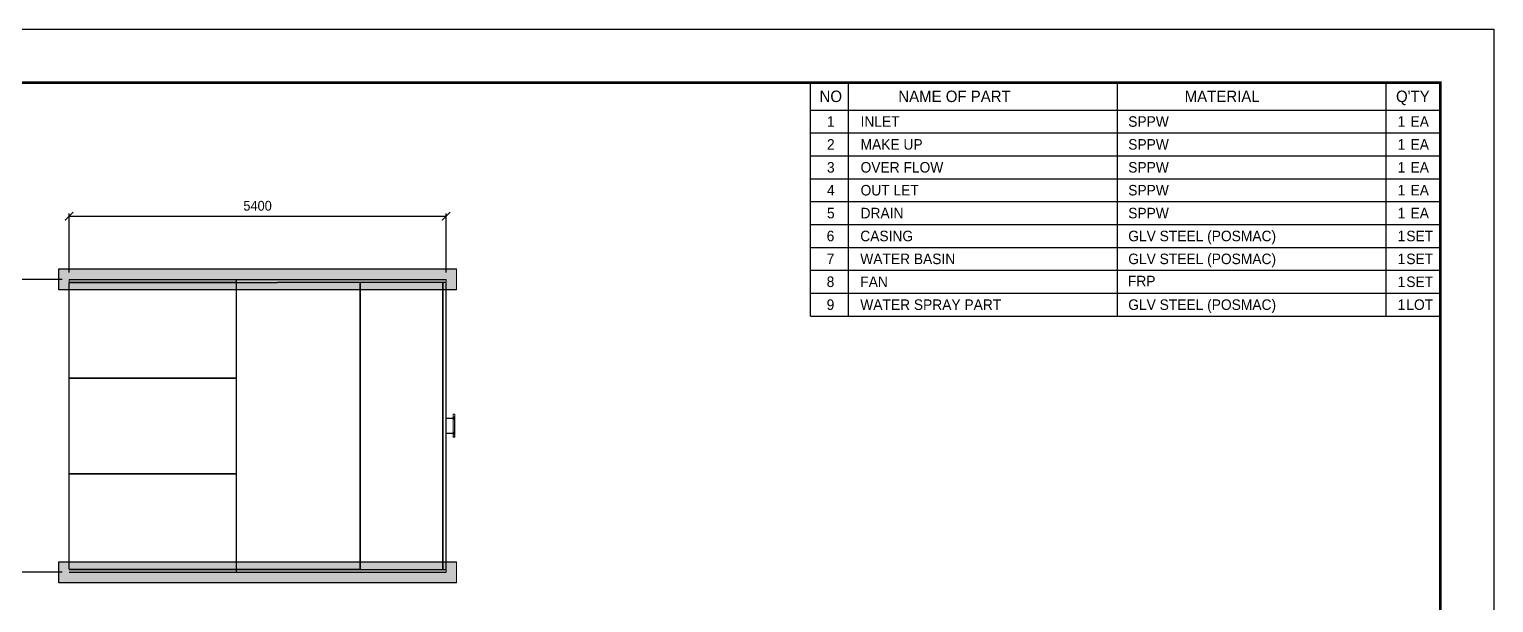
# Model space of a CAD drawing. Header units: millimetres. Extents: x 2913 to 35025, y 2470 to 25178.
# Drawn here: x 14043 to 35025, y 16957 to 25178 of the extents above; entities that cross this region are included whole.
import ezdxf
from ezdxf.enums import TextEntityAlignment as Align

# ---------------------------------------------------------------- set-up
doc = ezdxf.new("R2010")
doc.units = ezdxf.units.MM
doc.linetypes.add('DASHED', pattern=[15, 12, -3])
for name, color, linetype in [('냉각탑_box', 1, 'Continuous'), ('냉각탑_dim', 1, 'Continuous'), ('냉각탑_form', 1, 'Continuous'), ('냉각탑_text', 3, 'Continuous')]:
    doc.layers.add(name, color=color, linetype=linetype)
doc.styles.add('HY울릉도L', font='')
doc.styles.add('돋움', font='Dotum.ttf')
doc.styles.get('HY울릉도L').set_extended_font_data('HY울릉도L')
doc.dimstyles.new('성지DIM', dxfattribs={"dimtxt": 3.5, "dimasz": 3, "dimexe": 1, "dimexo": 2.5, "dimgap": 2, "dimtad": 1, "dimdec": 0, "dimzin": 3, "dimdsep": 46, "dimtxsty": 'HY울릉도L', "dimblk": 'ARCHTICK', "dimcen": -2, "dimclrd": 256, "dimclre": 256, "dimclrt": 7, "dimadec": 0, "dimazin": 0, "dimtfac": 1, "dimtdec": 0, "dimtofl": 0, "dimtmove": 0, "dimatfit": 3, "dimfxl": 1, "dimtolj": 1, "dimtzin": 0, "dimlwe": -1, "dimarcsym": 0})

# ---------------------------------------------------------------- blocks, each defined once
blk = doc.blocks.new('냉각탑form')
at = {"layer": 'Defpoints'}
blk.add_lwpolyline([(0, 297.07), (420.1, 297.07), (420.1, 0), (0, 0)], close=True, dxfattribs=at)
at = {"layer": '냉각탑_form', "const_width": 0.5}
blk.add_lwpolyline([(10, 287.07), (10, 10), (410.1, 10), (410.1, 287.07)], close=True, dxfattribs=at)
blk = doc.blocks.new('_ArchTick')
at = {"color": 0, "linetype": 'ByBlock', "const_width": 0.15}
blk.add_lwpolyline([(-0.5, -0.5), (0.5, 0.5)], dxfattribs=at)
blk = doc.blocks.new('*D310')
at = {"layer": 'Defpoints', "color": 0, "transparency": 16777216}
for p in [(13291, 21593), (14614, 21593), (14614, 17393)]:
    blk.add_point(p, dxfattribs=at)
at = {"layer": '냉각탑_dim', "transparency": 16777216}
for p, q in [((14514, 21593), (13251, 21593)), ((14514, 17393), (13251, 17393))]:
    blk.add_line(p, q, dxfattribs=at)
at = {"layer": '냉각탑_dim', "lineweight": -2, "transparency": 16777216}
blk.add_line((13291, 17393), (13291, 21593), dxfattribs=at)
at = {"layer": '냉각탑_dim', "lineweight": -2, "transparency": 16777216, "xscale": 120, "yscale": 120, "zscale": 120}
for p, rotation in [((13291, 21593), 90), ((13291, 17393), 270)]:
    blk.add_blockref('_ArchTick', p, dxfattribs=dict(at, rotation=rotation))
at = {"layer": '냉각탑_dim', "color": 7, "transparency": 16777216, "insert": (13141, 19493), "char_height": 140, "attachment_point": 5, "rotation": 90, "style": 'HY울릉도L'}
blk.add_mtext('\\A1;4200', dxfattribs=at)
blk = doc.blocks.new('*D311')
at = {"layer": 'Defpoints', "color": 0, "transparency": 16777216}
for p in [(20014, 22497), (14614, 21593), (20014, 21593)]:
    blk.add_point(p, dxfattribs=at)
at = {"layer": '냉각탑_dim', "transparency": 16777216}
for p, q in [((14614, 21693), (14614, 22537)), ((20014, 21693), (20014, 22537))]:
    blk.add_line(p, q, dxfattribs=at)
at = {"layer": '냉각탑_dim', "lineweight": -2, "transparency": 16777216}
blk.add_line((14614, 22497), (20014, 22497), dxfattribs=at)
at = {"layer": '냉각탑_dim', "lineweight": -2, "transparency": 16777216, "xscale": 120, "yscale": 120, "zscale": 120, "rotation": 180}
blk.add_blockref('_ArchTick', (14614, 22497), dxfattribs=at)
at = {"layer": '냉각탑_dim', "lineweight": -2, "transparency": 16777216, "xscale": 120, "yscale": 120, "zscale": 120}
blk.add_blockref('_ArchTick', (20014, 22497), dxfattribs=at)
at = {"layer": '냉각탑_dim', "color": 7, "transparency": 16777216, "insert": (17314, 22647), "char_height": 140, "attachment_point": 5, "style": 'HY울릉도L'}
blk.add_mtext('\\A1;5400', dxfattribs=at)
blk = doc.blocks.new('4')
for p, q in [((14614, 21593), (17014, 21593)), ((14614, 21551), (17014, 21551)), ((14614, 20479), (14614, 21549)), ((14614, 21549), (17014, 21549)), ((17014, 21593), (17596, 21593)), ((17014, 21549), (17596, 21549)), ((17014, 17435), (17014, 21549)), ((17598, 21593), (20014, 21593)), ((17598, 21551), (20014, 21551)), ((19970, 17437), (19970, 21549)), ((19972, 17437), (19972, 21549)), ((20014, 17437), (20014, 21549)), ((14614, 19108), (14614, 20478)), ((14614, 20179), (17014, 20179)), ((14614, 20178), (17014, 20178)), ((14614, 17436), (14614, 19106)), ((17012, 17435), (17012, 19106)), ((14614, 18808), (17014, 18808)), ((14614, 18806), (17014, 18806)), ((14614, 17436), (17014, 17436)), ((14614, 17435), (17014, 17435)), ((17012, 17437), (17596, 17437)), ((17012, 17435), (17596, 17435)), ((17598, 17437), (18783, 17437)), ((17598, 17435), (20014, 17435))]:
    blk.add_line(p, q)
at = {"lineweight": 5}
for p, q in [((14614, 21551), (14614, 21593)), ((20014, 21549), (20014, 21593)), ((20117, 19658), (20139, 19658))]:
    blk.add_line(p, q, dxfattribs=at)
at = {"color": 7, "lineweight": 35}
for p, q in [((18783, 21549), (18783, 17437)), ((18785, 21549), (18785, 17437))]:
    blk.add_line(p, q, dxfattribs=at)
at = {"color": 7, "lineweight": 13, "ltscale": 1.25}
for p, q in [((20117, 19601), (20014, 19601)), ((20117, 19328), (20117, 19658)), ((20139, 19328), (20139, 19658)), ((20117, 19385), (20014, 19385)), ((20117, 19328), (20139, 19328))]:
    blk.add_line(p, q, dxfattribs=at)
at = {"color": 7, "linetype": 'DASHED', "lineweight": 13, "ltscale": 1.25}
for p, q in [((20134, 19599), (20014, 19599)), ((20117, 19621), (20139, 19621)), ((20117, 19621), (20139, 19621)), ((20117, 19607), (20139, 19607)), ((20117, 19607), (20139, 19607)), ((20139, 19602), (20117, 19602)), ((20134, 19601), (20117, 19601)), ((20117, 19584), (20139, 19584)), ((20117, 19584), (20139, 19584)), ((20134, 19601), (20134, 19493)), ((20134, 19387), (20014, 19387)), ((20117, 19402), (20139, 19402)), ((20117, 19402), (20139, 19402)), ((20134, 19385), (20117, 19385)), ((20139, 19384), (20117, 19384)), ((20117, 19379), (20139, 19379)), ((20117, 19379), (20139, 19379)), ((20117, 19364), (20139, 19364)), ((20117, 19364), (20139, 19364)), ((20117, 19341), (20139, 19341)), ((20117, 19341), (20139, 19341)), ((20134, 19493), (20134, 19385))]:
    blk.add_line(p, q, dxfattribs=at)

msp = doc.modelspace()

# ---------------------------------------------------------------- hatches: boundary and pattern name
h = msp.add_hatch()
h.set_pattern_fill('AR-CONC', color=4)
h.set_pattern_definition([(50, (-313415.9, -180540.61), (182.18467, -15.939086), [19.05, -209.55]), (355, (-313415.9, -180540.6), (-35.24342, 191.056845), [15.24, -167.64058]), (100.451445, (-313400.71, -180541.94), (146.94125, 175.11775), [16.19001, -178.090245]), (46.1842, (-313415.9, -180489.8), (271.07904, -42.04233), [28.575, -314.325]), (96.63556, (-313393.3, -180493.3), (237.40413, 247.42612), [24.28502, -267.1356]), (351.18415, (-313415.9, -180489.8), (237.40413, 247.42612), [22.85997, -251.45973]), (21, (-313390.5, -180502.51), (151.61439, -102.2652), [19.05, -209.55]), (326, (-313390.5, -180502.5), (61.80203, 184.18797), [15.24, -167.64]), (71.451445, (-313377.86, -180511.03), (213.41642, 81.92277), [16.19001, -178.08994]), (37.5, (-313415.897, -180540.61), (3.088603, 84.555039), [0, -165.608, 0, -170.18, 0, -168.275]), (7.5, (-313415.9, -180540.61), (66.819663, 100.180575), [0, -97.028, 0, -161.798, 0, -64.135]), (327.5, (-313472.54, -180540.61), (135.590595, -5.728744), [0, -63.5, 0, -198.12, 0, -262.89]), (317.5, (-313497.94, -180540.61), (148.12918, 25.42649), [0, -82.55, 0, -131.572, 0, -186.69])])
edge = h.paths.add_edge_path()
edge.add_line((20164.1, 21742.9), (14464.2, 21742.9))
edge.add_line((14464.2, 21742.9), (14464, 21442.9))
edge.add_line((14464, 21442.9), (20164, 21442.9))
edge.add_line((20164, 21442.9), (20164.2, 21742.9))
h = msp.add_hatch()
h.set_pattern_fill('AR-CONC', color=4)
h.set_pattern_definition([(50, (-313415.9, -184740.61), (182.18467, -15.939086), [19.05, -209.55]), (355, (-313415.9, -184740.6), (-35.24342, 191.056845), [15.24, -167.64058]), (100.451445, (-313400.71, -184741.94), (146.94125, 175.11775), [16.19001, -178.090245]), (46.1842, (-313415.9, -184689.8), (271.07904, -42.04233), [28.575, -314.325]), (96.63556, (-313393.3, -184693.3), (237.40413, 247.42612), [24.28502, -267.1356]), (351.18415, (-313415.9, -184689.8), (237.40413, 247.42612), [22.85997, -251.45973]), (21, (-313390.5, -184702.51), (151.61439, -102.2652), [19.05, -209.55]), (326, (-313390.5, -184702.5), (61.80203, 184.18797), [15.24, -167.64]), (71.451445, (-313377.86, -184711.03), (213.41642, 81.92277), [16.19001, -178.08994]), (37.5, (-313415.897, -184740.61), (3.088603, 84.555039), [0, -165.608, 0, -170.18, 0, -168.275]), (7.5, (-313415.9, -184740.61), (66.819663, 100.180575), [0, -97.028, 0, -161.798, 0, -64.135]), (327.5, (-313472.54, -184740.61), (135.590595, -5.728744), [0, -63.5, 0, -198.12, 0, -262.89]), (317.5, (-313497.94, -184740.61), (148.12918, 25.42649), [0, -82.55, 0, -131.572, 0, -186.69])])
edge = h.paths.add_edge_path()
edge.add_line((20164.1, 17542.9), (14464.2, 17542.9))
edge.add_line((14464.2, 17542.9), (14464, 17242.9))
edge.add_line((14464, 17242.9), (20164, 17242.9))
edge.add_line((20164, 17242.9), (20164.2, 17542.9))

# ---------------------------------------------------------------- linework, layer by layer
at = {"lineweight": 5}
for p, q in [((20164.1, 21742.9), (20164.1, 21442.9)), ((20014.1, 17436.9), (20014.1, 17392.9)), ((20164.1, 17542.9), (20164.1, 17242.9))]:
    msp.add_line(p, q, dxfattribs=at)
at = {"ltscale": 500}
msp.add_line((17014.1, 17392.9), (17014.1, 21592.9), dxfattribs=at)
for p, q in [((14614.1, 17392.9), (17014.1, 17392.9)), ((17014.1, 17392.9), (17596.1, 17392.9)), ((17598.1, 17392.9), (20014.1, 17392.9))]:
    msp.add_line(p, q)
for points in [[(20164.1, 21442.9), (14464.1, 21442.9), (14464.1, 21742.9), (20164.1, 21742.9)], [(20164.1, 17242.9), (14464.1, 17242.9), (14464.1, 17542.9), (20164.1, 17542.9)]]:
    msp.add_lwpolyline(points, dxfattribs=at)
at = {"layer": '냉각탑_box'}
for p, q in [((25776.8, 24413.7), (25776.8, 21066)), ((29630.7, 24413.7), (29630.7, 21066)), ((33478.8, 24413.7), (33478.8, 21066)), ((25235, 24019.9), (34260.7, 24019.9)), ((25235, 23691.7), (34260.7, 23691.7)), ((25235, 23363.5), (34260.7, 23363.5)), ((25235, 23035.2), (34260.7, 23035.2)), ((25235, 22707), (34260.7, 22707)), ((25235, 22378.8), (34260.7, 22378.8)), ((25235, 22050.6), (34260.7, 22050.6)), ((25235, 21722.4), (34260.7, 21722.4)), ((25235, 21394.2), (34260.7, 21394.2)), ((25235, 21066), (34260.7, 21066))]:
    msp.add_line(p, q, dxfattribs=at)
msp.add_lwpolyline([(25235, 21066), (25235, 24413.7), (34260.7, 24413.7), (34260.7, 20081.3)], dxfattribs=at)

# ---------------------------------------------------------------- block references
msp.add_blockref('4', (0, 0))
at = {"layer": '냉각탑_form', "xscale": 76.44, "yscale": 76.44, "zscale": 76.44}
msp.add_blockref('냉각탑form', (2912.6, 2470.1), dxfattribs=at)

# ---------------------------------------------------------------- texts
at = {"layer": '냉각탑_text', "style": '돋움'}
for s, height, p in [('NO', 164.11, (25527.1, 24216.8)), ('NAME OF PART', 164.106, (27299.4, 24216.8)), ('MATERIAL', 164.11, (31134.4, 24216.8)), ("Q'TY", 164.11, (33866.8, 24216.8)), ('1', 151, (25527.1, 23855.8)), ('1', 151, (33702.7, 23855.8)), ('EA', 150.98, (33965.3, 23855.8)), ('2', 151, (25527.1, 23527.6)), ('1', 151, (33702.7, 23527.6)), ('EA', 150.98, (33965.3, 23527.6)), ('3', 151, (25527.1, 23199.4)), ('1', 151, (33702.7, 23199.4)), ('EA', 150.98, (33965.3, 23199.4)), ('4', 151, (25527.1, 22871.1)), ('1', 151, (33702.7, 22871.1)), ('EA', 150.98, (33965.3, 22871.1)), ('5', 151, (25527.1, 22542.9)), ('1', 151, (33702.7, 22542.9)), ('EA', 150.98, (33965.3, 22542.9)), ('6', 151, (25522.7, 22214.7)), ('1', 151, (33702.7, 22214.7)), ('SET', 150.98, (33965.3, 22214.7)), ('7', 151, (25522.7, 21886.5)), ('1', 151, (33702.7, 21886.5)), ('SET', 150.98, (33965.3, 21886.5)), ('8', 151, (25522.7, 21558.3)), ('1', 151, (33702.7, 21558.3)), ('SET', 150.98, (33965.3, 21558.3)), ('9', 151, (25522.7, 21230.1)), ('1', 151, (33702.7, 21230.1)), ('LOT', 150.98, (33965.3, 21230.1))]:
    msp.add_text(s, height=height, dxfattribs=at).set_placement(p, align=Align.MIDDLE_CENTER)
for s, height, p in [('INLET ', 150.98, (25953.7, 23855.8)), ('SPPW', 150.98, (29788.8, 23855.8)), ('MAKE UP', 150.98, (25953.7, 23527.6)), ('SPPW', 150.98, (29788.8, 23527.6)), ('OVER FLOW', 150.98, (25953.7, 23199.4)), ('SPPW', 150.98, (29788.8, 23199.4)), ('OUT LET ', 150.98, (25953.7, 22871.1)), ('SPPW', 150.98, (29788.8, 22871.1)), ('DRAIN', 150.98, (25953.7, 22542.9)), ('SPPW', 150.98, (29788.8, 22542.9)), ('CASING', 150.98, (25949.4, 22214.7)), ('GLV STEEL (POSMAC)', 150.977, (29788.8, 22214.7)), ('WATER BASIN', 150.977, (25949.4, 21886.5)), ('GLV STEEL (POSMAC)', 150.977, (29788.8, 21886.5)), ('FAN', 150.98, (25949.4, 21558.3)), ('FRP', 150.98, (29784.4, 21568.4)), ('WATER SPRAY PART', 150.977, (25949.4, 21230.1)), ('GLV STEEL (POSMAC)', 150.977, (29788.8, 21230.1))]:
    msp.add_text(s, height=height, dxfattribs=at).set_placement(p, align=Align.MIDDLE_LEFT)

# ---------------------------------------------------------------- dimensions: what is measured, and where the dimension line sits
at = {"layer": '냉각탑_dim'}
dim = msp.add_linear_dim(base=(20014.1, 22497), p1=(14614.1, 21592.9), p2=(20014.1, 21592.9), dimstyle='성지DIM', override={"dimscale": 40}, dxfattribs=at)
dim.commit()
dim.dimension.update_dxf_attribs({"geometry": '*D311', "text_midpoint": (17314.1, 22647)})
dim = msp.add_linear_dim(base=(13290.7, 21592.9), p1=(14614.1, 17392.9), p2=(14614.1, 21592.9), angle=90, dimstyle='성지DIM', override={"dimscale": 40}, dxfattribs=at)
dim.commit()
dim.dimension.update_dxf_attribs({"geometry": '*D310', "text_midpoint": (13140.7, 19492.9)})

doc.saveas('drawing.dxf')
